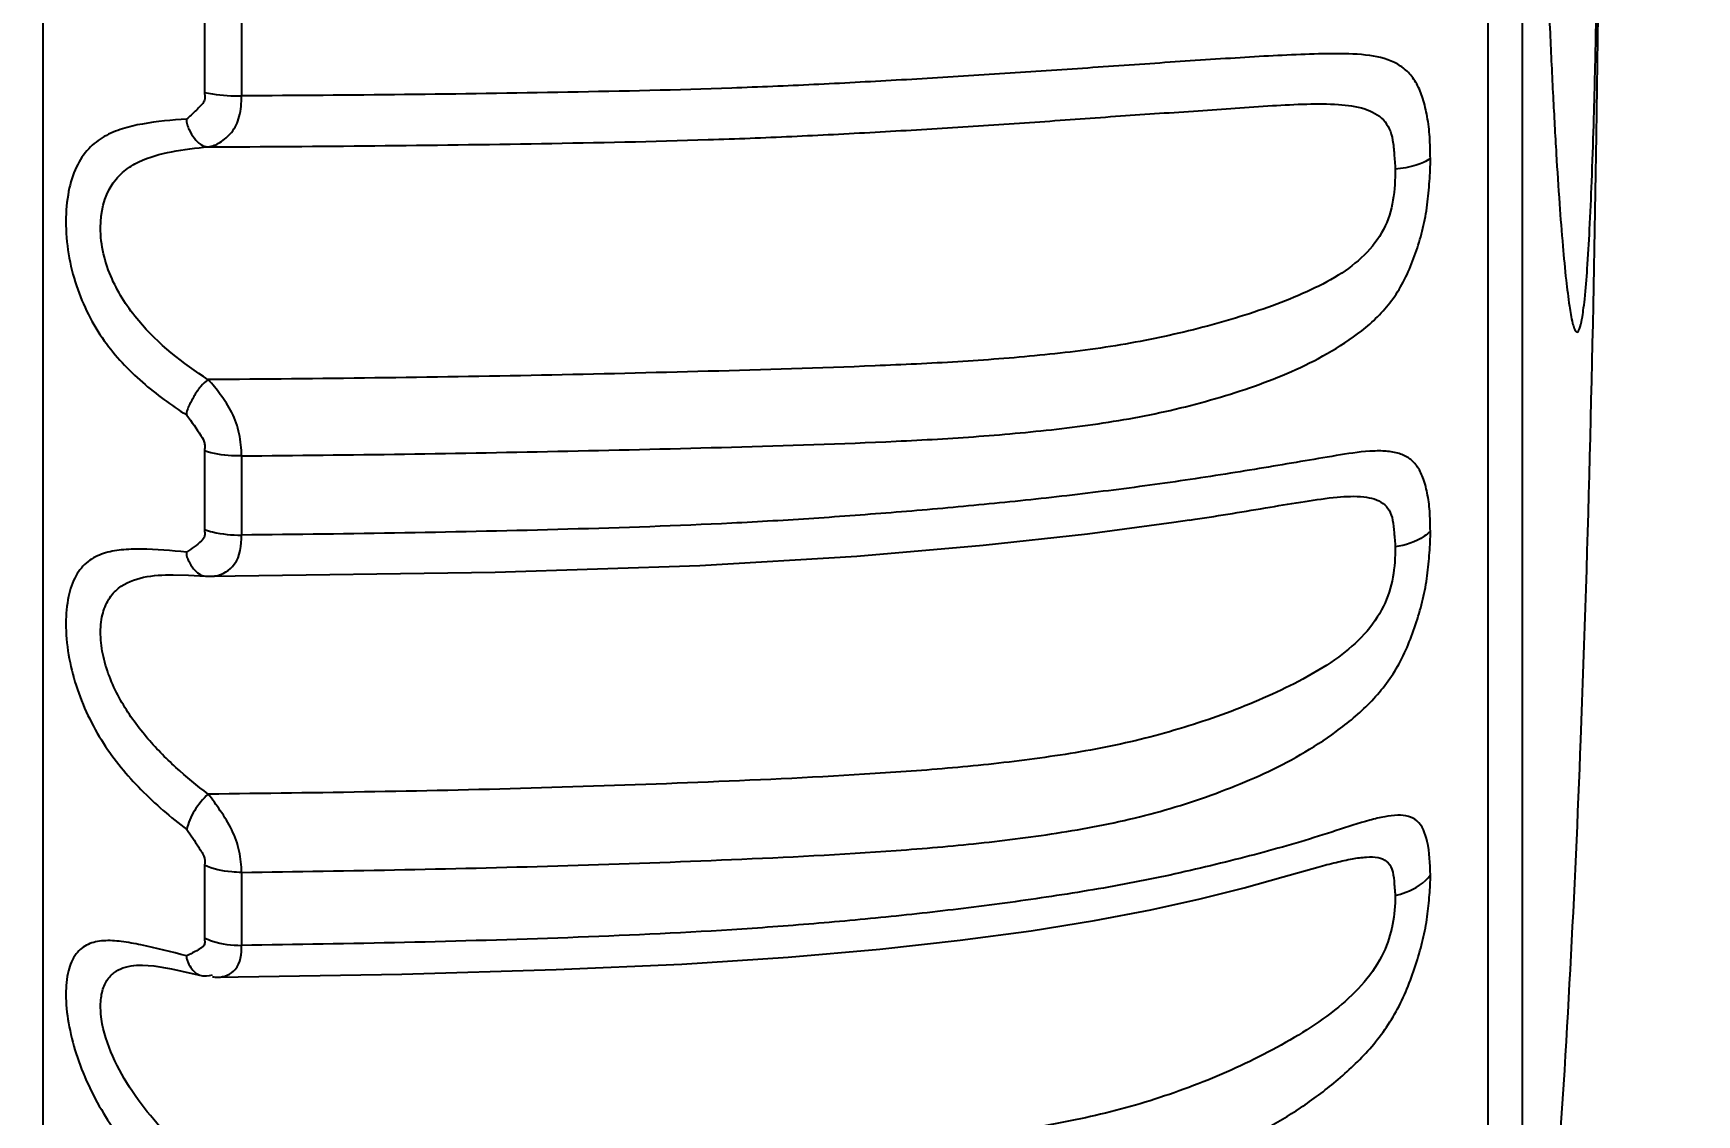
# Model space of a CAD drawing. Header units: millimetres. Extents: x 7426 to 8300, y 123 to 421.
# Drawn here: x 8018.632 to 8020.738, y 213.33 to 214.7 of the extents above; entities that cross this region are included whole.
import ezdxf

# ---------------------------------------------------------------- set-up
doc = ezdxf.new("R2010")
doc.units = ezdxf.units.MM
doc.layers.add('20_ALL_FEATURES', color=7, linetype='Continuous')
doc.layers.add('多重引线', color=7, linetype='Continuous')
doc.styles.add('微软雅黑', font='msyh.ttc')
doc.dimstyles.new('尺寸标注_1_4比例', dxfattribs={"dimtxt": 2.1, "dimasz": 1.7, "dimexe": 0.5, "dimexo": 0.4, "dimgap": 0.5, "dimtad": 1, "dimdec": 1, "dimlfac": 4, "dimdsep": 46, "dimtxsty": '微软雅黑', "dimcen": 0.09, "dimadec": 0, "dimazin": 0, "dimtp": 0.01, "dimtm": 0.01, "dimtfac": 1, "dimtdec": 1, "dimtofl": 0, "dimtmove": 0, "dimatfit": 3, "dimfxl": 1, "dimtolj": 1, "dimarcsym": 0})

# ---------------------------------------------------------------- blocks, each defined once
blk = doc.blocks.new('*D892')
at = {"layer": 'Defpoints', "color": 0}
for p in [(8005.9013, 222.373), (8005.9013, 211.5275), (8034.5959, 211.5275)]:
    blk.add_point(p, dxfattribs=at)
at = {"layer": '多重引线', "color": 0, "lineweight": -2}
for p, q in [((8006.3013, 222.373), (8035.0959, 222.373)), ((8034.5959, 220.673), (8034.5959, 213.2275)), ((8006.3013, 211.5275), (8035.0959, 211.5275))]:
    blk.add_line(p, q, dxfattribs=at)
at = {"layer": '多重引线', "color": 0}
for points in [[(8034.8793, 220.673), (8034.3126, 220.673), (8034.5959, 222.373)], [(8034.3126, 213.2275), (8034.8793, 213.2275), (8034.5959, 211.5275)]]:
    blk.add_solid(points, dxfattribs=at)
at = {"layer": '多重引线', "color": 0, "insert": (8033.0107, 216.9502), "char_height": 2.1, "attachment_point": 5, "rotation": 90, "style": '微软雅黑'}
blk.add_mtext('\\A1;43.4', dxfattribs=at)

msp = doc.modelspace()

# ---------------------------------------------------------------- linework, layer by layer
at = {"layer": '20_ALL_FEATURES', "color": 7, "linetype": 'Continuous'}
for p, q in [((8018.6438, 219.0067), (8018.6441, 212.0882)), ((8020.4735, 218.5587), (8020.4735, 212.5362)), ((8020.5171, 218.2985), (8020.5171, 212.7963)), ((8018.8485, 214.7299), (8018.8485, 214.6249)), ((8018.8957, 214.726), (8018.8957, 214.6206)), ((8018.8485, 214.1709), (8018.8485, 214.0712)), ((8018.8957, 214.1644), (8018.8957, 214.0642)), ((8020.096, 214.0832), (8020.1029, 214.0842)), ((8018.8087, 214.0139), (8018.8089, 214.0139)), ((8018.8502, 214.0122), (8018.8534, 214.0122)), ((8018.8534, 214.0122), (8018.8574, 214.0119)), ((8018.8485, 213.6458), (8018.8485, 213.5538)), ((8020.2584, 213.6436), (8020.2585, 213.6436)), ((8018.8957, 213.6368), (8018.8957, 213.5443)), ((8018.7699, 213.5194), (8018.77, 213.5194)), ((8018.8514, 213.5058), (8018.8549, 213.5063)), ((8018.8549, 213.5063), (8018.8588, 213.5068))]:
    msp.add_line(p, q, dxfattribs=at)
for points in [[(8018.8574, 214.0119), (8019.2168, 214.0172), (8019.4758, 214.0254), (8019.6745, 214.0374), (8019.8347, 214.0512), (8019.9669, 214.0658), (8020.0761, 214.0803), (8020.096, 214.0833)], [(8018.8088, 214.0139), (8018.8286, 214.0135), (8018.8501, 214.0122)], [(8018.8654, 213.5039), (8019.0984, 213.5078), (8019.2939, 213.5135), (8019.4532, 213.5204), (8019.5877, 213.5292), (8019.7037, 213.5395), (8019.8055, 213.5508), (8019.8955, 213.5629), (8019.9757, 213.5758), (8020.0468, 213.5893), (8020.1095, 213.6032), (8020.1652, 213.6173), (8020.2143, 213.631), (8020.2584, 213.6435)], [(8018.77, 213.5194), (8018.7846, 213.5183), (8018.8068, 213.5144), (8018.8329, 213.5087), (8018.8443, 213.506)]]:
    msp.add_lwpolyline(points, dxfattribs=at)
for centre, radius, start, end in [((8018.8571, 214.0424), 0.0304, 270.5001, 279.2496), ((8018.8651, 213.5348), 0.0309, 258.3892, 264.2129), ((8018.8651, 213.5341), 0.0302, 264.2385, 270.652)]:
    msp.add_arc(centre, radius, start, end, dxfattribs=at)
for points, knots in [([(8020.6176, 215.5474), (8020.6176, 215.2218), (8020.6144, 214.6408), (8020.5963, 213.8657), (8020.5667, 213.2739), (8020.5358, 212.9379), (8020.5171, 212.7963)], [0, 0, 0, 0, 0.354691, 0.632751, 0.844411, 1, 1, 1, 1]), ([(8020.5355, 215.5472), (8020.5355, 215.47), (8020.5362, 215.3182), (8020.5396, 215.0972), (8020.5449, 214.8922), (8020.5507, 214.7348), (8020.556, 214.6225), (8020.56, 214.5502), (8020.564, 214.4871), (8020.5682, 214.4337), (8020.5722, 214.3905), (8020.5763, 214.3579), (8020.5796, 214.3375), (8020.5826, 214.3269), (8020.5841, 214.3233), (8020.585, 214.3222)], [0, 0, 0, 0, 0.188787, 0.370986, 0.540129, 0.690043, 0.75601, 0.815127, 0.866828, 0.910619, 0.946085, 0.9729, 0.990855, 0.996502, 1, 1, 1, 1]), ([(8020.585, 214.3222), (8020.5885, 214.3179), (8020.5932, 214.338), (8020.5946, 214.3489), (8020.5974, 214.3717), (8020.5999, 214.405), (8020.6029, 214.4551), (8020.6055, 214.5157), (8020.6079, 214.5869), (8020.6108, 214.7004), (8020.6136, 214.862), (8020.6159, 215.0747), (8020.6171, 215.3062), (8020.6174, 215.4658), (8020.6174, 215.5472)], [0, 0, 0, 0, 0.013694, 0.023191, 0.035153, 0.066369, 0.107045, 0.156756, 0.214984, 0.281116, 0.434267, 0.609934, 0.801042, 1, 1, 1, 1]), ([(8020.4009, 214.5413), (8020.4007, 214.5504), (8020.4006, 214.5682), (8020.3974, 214.5937), (8020.3923, 214.6164), (8020.3846, 214.6355), (8020.3739, 214.6507), (8020.3545, 214.6655), (8020.3223, 214.6734), (8020.2809, 214.6744), (8020.2362, 214.6732), (8020.1895, 214.6708), (8020.1237, 214.6667), (8020.0384, 214.661), (8019.9343, 214.6536), (8019.8294, 214.6466), (8019.7247, 214.6403), (8019.6204, 214.6347), (8019.4818, 214.6288), (8019.3091, 214.625), (8019.1023, 214.622), (8018.9645, 214.621), (8018.8957, 214.6206)], [0, 0, 0, 0, 0.017146, 0.033439, 0.048081, 0.060671, 0.071818, 0.082501, 0.105672, 0.132294, 0.160449, 0.18953, 0.219941, 0.284188, 0.34997, 0.415812, 0.481416, 0.546749, 0.611839, 0.741569, 0.870899, 1, 1, 1, 1]), ([(8018.8485, 214.6249), (8018.849, 214.6228), (8018.8498, 214.6185), (8018.8476, 214.6118), (8018.8425, 214.6067), (8018.8354, 214.5995), (8018.8298, 214.5944), (8018.8261, 214.5911)], [0, 0, 0, 0, 0.155552, 0.291844, 0.474967, 0.652172, 1, 1, 1, 1]), ([(8018.8485, 214.625), (8018.8519, 214.6242), (8018.8675, 214.6214), (8018.8834, 214.6205), (8018.8957, 214.6206)], [0, 0, 0, 0, 0.221307, 1, 1, 1, 1]), ([(8018.8534, 214.556), (8018.8587, 214.5567), (8018.8698, 214.5614), (8018.8814, 214.5718), (8018.8893, 214.5834), (8018.8946, 214.5989), (8018.8957, 214.6118), (8018.8957, 214.6206)], [0, 0, 0, 0, 0.189427, 0.417663, 0.546561, 0.685826, 1, 1, 1, 1]), ([(8018.8534, 214.556), (8018.9941, 214.5565), (8019.2052, 214.5586), (8019.4515, 214.5636), (8019.5923, 214.5691), (8019.6976, 214.5746), (8019.8023, 214.5808), (8019.9059, 214.5877), (8020.0073, 214.5953), (8020.1055, 214.6016), (8020.1841, 214.6075), (8020.2432, 214.6106), (8020.2824, 214.6107), (8020.316, 214.6065), (8020.3393, 214.5947), (8020.3498, 214.5788), (8020.3537, 214.5638), (8020.355, 214.5497), (8020.3556, 214.5374), (8020.3564, 214.5309), (8020.3562, 214.5276)], [0, 0, 0, 0, 0.270591, 0.406137, 0.473986, 0.541663, 0.608984, 0.675749, 0.741471, 0.80476, 0.865007, 0.893078, 0.918665, 0.940316, 0.95793, 0.966524, 0.976211, 0.987519, 0.993717, 1, 1, 1, 1]), ([(8018.8261, 214.5911), (8018.8073, 214.5899), (8018.7799, 214.5876), (8018.7449, 214.5797), (8018.7212, 214.5701), (8018.7004, 214.554), (8018.6845, 214.5298), (8018.6752, 214.4981), (8018.671, 214.4468), (8018.6822, 214.3802), (8018.7176, 214.31), (8018.7684, 214.2564), (8018.8066, 214.2287), (8018.8262, 214.2161)], [0, 0, 0, 0, 0.105925, 0.154712, 0.201438, 0.248469, 0.300333, 0.361627, 0.432769, 0.588769, 0.735124, 0.868689, 1, 1, 1, 1]), ([(8018.8261, 214.5911), (8018.8253, 214.589), (8018.8267, 214.5841), (8018.8299, 214.5761), (8018.8352, 214.5671), (8018.8431, 214.5587), (8018.8501, 214.5562), (8018.8534, 214.556)], [0, 0, 0, 0, 0.140672, 0.286259, 0.55806, 0.789724, 1, 1, 1, 1]), ([(8018.8535, 214.261), (8018.8213, 214.282), (8018.7732, 214.3191), (8018.7278, 214.3884), (8018.7123, 214.4498), (8018.7231, 214.5005), (8018.746, 214.5259), (8018.7714, 214.5415), (8018.808, 214.5512), (8018.8379, 214.5546), (8018.8534, 214.556)], [0, 0, 0, 0, 0.264347, 0.408681, 0.561664, 0.69026, 0.743138, 0.792868, 0.892942, 1, 1, 1, 1]), ([(8020.3562, 214.5276), (8020.3568, 214.5018), (8020.3498, 214.4456), (8020.2957, 214.3974), (8020.2442, 214.3717), (8020.1852, 214.3479), (8020.1065, 214.3244), (8020.008, 214.3035), (8019.906, 214.2911), (8019.8023, 214.2832), (8019.6623, 214.2767), (8019.4866, 214.2715), (8019.2052, 214.2646), (8018.9941, 214.2622), (8018.8535, 214.2611)], [0, 0, 0, 0, 0.048271, 0.099031, 0.127027, 0.156398, 0.217465, 0.280101, 0.344266, 0.409112, 0.474396, 0.605863, 0.737384, 1, 1, 1, 1]), ([(8018.8957, 214.1644), (8018.9645, 214.1651), (8019.1022, 214.1665), (8019.309, 214.1704), (8019.5165, 214.1754), (8019.69, 214.1808), (8019.8293, 214.1887), (8019.9344, 214.1983), (8020.0392, 214.2135), (8020.1245, 214.2348), (8020.19, 214.2566), (8020.237, 214.276), (8020.2824, 214.3001), (8020.3258, 214.3302), (8020.3627, 214.3717), (8020.3809, 214.4156), (8020.3921, 214.453), (8020.3974, 214.4825), (8020.3999, 214.512), (8020.4011, 214.5316), (8020.4009, 214.5413)], [0, 0, 0, 0, 0.122393, 0.245032, 0.368009, 0.491625, 0.553819, 0.616365, 0.679311, 0.742045, 0.772384, 0.802167, 0.832441, 0.863672, 0.895675, 0.929725, 0.947224, 0.96506, 0.982888, 1, 1, 1, 1]), ([(8020.4009, 214.5413), (8020.3956, 214.5374), (8020.3807, 214.5315), (8020.3653, 214.5286), (8020.3562, 214.5276)], [0, 0, 0, 0, 0.416134, 1, 1, 1, 1]), ([(8018.8535, 214.261), (8018.8498, 214.2589), (8018.8434, 214.2525), (8018.8358, 214.2412), (8018.8303, 214.2309), (8018.8267, 214.2228), (8018.8254, 214.2181), (8018.8262, 214.2161)], [0, 0, 0, 0, 0.236186, 0.494521, 0.754998, 0.878095, 1, 1, 1, 1]), ([(8018.8957, 214.1644), (8018.8955, 214.1738), (8018.8938, 214.1928), (8018.8846, 214.2196), (8018.8696, 214.2418), (8018.859, 214.2552), (8018.8535, 214.2611)], [0, 0, 0, 0, 0.260981, 0.52641, 0.777272, 1, 1, 1, 1]), ([(8018.8262, 214.2161), (8018.8324, 214.2076), (8018.8407, 214.1965), (8018.8487, 214.1826), (8018.8494, 214.1757), (8018.8487, 214.1725), (8018.8485, 214.1709)], [0, 0, 0, 0, 0.610583, 0.808679, 0.908628, 1, 1, 1, 1]), ([(8018.8957, 214.1644), (8018.8915, 214.1643), (8018.8756, 214.1648), (8018.8596, 214.1672), (8018.8485, 214.1709)], [0, 0, 0, 0, 0.264558, 1, 1, 1, 1]), ([(8020.4009, 214.0692), (8020.4007, 214.0776), (8020.4006, 214.0939), (8020.3975, 214.1167), (8020.3924, 214.1363), (8020.3847, 214.1518), (8020.3735, 214.1628), (8020.3591, 214.1688), (8020.3423, 214.171), (8020.3161, 214.1704), (8020.2807, 214.1648), (8020.2362, 214.1571), (8020.1895, 214.1492), (8020.1238, 214.1385), (8020.0385, 214.1259), (8019.9343, 214.113), (8019.8294, 214.102), (8019.7247, 214.0928), (8019.6204, 214.085), (8019.4819, 214.0769), (8019.2404, 214.0688), (8019.0335, 214.0654), (8018.8957, 214.0642)], [0, 0, 0, 0, 0.015929, 0.03073, 0.043528, 0.053999, 0.063177, 0.0725, 0.083027, 0.094953, 0.121993, 0.150795, 0.180511, 0.211536, 0.276913, 0.343629, 0.410274, 0.476599, 0.542601, 0.608323, 0.739253, 1, 1, 1, 1]), ([(8020.1029, 214.0842), (8020.1346, 214.0889), (8020.181, 214.0968), (8020.2409, 214.1068), (8020.2805, 214.1126), (8020.3137, 214.1142), (8020.3382, 214.1085), (8020.3498, 214.0955), (8020.3537, 214.0822), (8020.355, 214.0695), (8020.3556, 214.0582), (8020.3564, 214.0521), (8020.3562, 214.0491)], [0, 0, 0, 0, 0.320036, 0.469599, 0.605705, 0.718621, 0.803734, 0.842235, 0.886333, 0.939774, 0.969511, 1, 1, 1, 1]), ([(8018.8485, 214.0712), (8018.8489, 214.0684), (8018.8503, 214.0628), (8018.8409, 214.0523), (8018.8325, 214.047), (8018.8261, 214.0425)], [0, 0, 0, 0, 0.2149, 0.400073, 1, 1, 1, 1]), ([(8018.8485, 214.0712), (8018.8519, 214.07), (8018.8673, 214.0657), (8018.8834, 214.0641), (8018.8957, 214.0642)], [0, 0, 0, 0, 0.227075, 1, 1, 1, 1]), ([(8018.862, 214.0123), (8018.8714, 214.0138), (8018.893, 214.027), (8018.8957, 214.0515), (8018.8957, 214.0642)], [0, 0, 0, 0, 0.427686, 1, 1, 1, 1]), ([(8018.8957, 213.6368), (8019.0334, 213.6387), (8019.2403, 213.6426), (8019.5165, 213.6526), (8019.6901, 213.6612), (8019.8295, 213.673), (8019.9346, 213.6865), (8020.0398, 213.7068), (8020.1414, 213.7393), (8020.2226, 213.7759), (8020.2828, 213.8147), (8020.326, 213.8506), (8020.3625, 213.8972), (8020.3807, 213.9441), (8020.392, 213.9829), (8020.3974, 214.0124), (8020.3998, 214.0412), (8020.4011, 214.0601), (8020.4009, 214.0692)], [0, 0, 0, 0, 0.242248, 0.363859, 0.486166, 0.547775, 0.60986, 0.672617, 0.735766, 0.797126, 0.828585, 0.861507, 0.895597, 0.931409, 0.94914, 0.966756, 0.983938, 1, 1, 1, 1]), ([(8020.4009, 214.0692), (8020.3986, 214.0667), (8020.3856, 214.0562), (8020.3691, 214.0512), (8020.3562, 214.0491)], [0, 0, 0, 0, 0.207999, 1, 1, 1, 1]), ([(8018.8261, 214.0425), (8018.8069, 214.0444), (8018.7793, 214.0468), (8018.744, 214.046), (8018.7208, 214.042), (8018.7, 214.0315), (8018.6839, 214.0121), (8018.675, 213.9846), (8018.6711, 213.9371), (8018.6829, 213.872), (8018.7171, 213.8001), (8018.767, 213.7397), (8018.8058, 213.7067), (8018.8262, 213.6911)], [0, 0, 0, 0, 0.110039, 0.157365, 0.201102, 0.242845, 0.287164, 0.340618, 0.405093, 0.557134, 0.710851, 0.854196, 1, 1, 1, 1]), ([(8018.8261, 214.0425), (8018.8253, 214.0408), (8018.8265, 214.0364), (8018.8293, 214.0295), (8018.8341, 214.0216), (8018.8412, 214.0145), (8018.8473, 214.0124), (8018.8501, 214.0122)], [0, 0, 0, 0, 0.139475, 0.287301, 0.560255, 0.791512, 1, 1, 1, 1]), ([(8020.3562, 214.0491), (8020.3568, 214.0236), (8020.3481, 213.9671), (8020.2961, 213.915), (8020.2444, 213.8836), (8020.1856, 213.8544), (8020.1071, 213.8245), (8020.0084, 213.7975), (8019.9062, 213.7806), (8019.8023, 213.7691), (8019.6624, 213.759), (8019.4866, 213.7508), (8019.2052, 213.7408), (8018.9941, 213.7374), (8018.8535, 213.7359)], [0, 0, 0, 0, 0.047195, 0.100482, 0.129542, 0.159738, 0.221847, 0.284869, 0.348954, 0.413498, 0.478374, 0.608904, 0.739431, 1, 1, 1, 1]), ([(8018.8535, 213.7359), (8018.8394, 213.7466), (8018.8116, 213.7692), (8018.7733, 213.8084), (8018.7402, 213.8546), (8018.7213, 213.8997), (8018.7163, 213.9371), (8018.7182, 213.9621), (8018.726, 213.9827), (8018.7427, 214.0018), (8018.7723, 214.0127), (8018.7962, 214.0138), (8018.8087, 214.0139)], [0, 0, 0, 0, 0.137024, 0.276238, 0.422145, 0.574631, 0.647562, 0.71222, 0.766945, 0.814525, 0.9039, 1, 1, 1, 1]), ([(8018.8535, 213.7359), (8018.8466, 213.7299), (8018.8354, 213.7159), (8018.8279, 213.6995), (8018.8262, 213.6911)], [0, 0, 0, 0, 0.514213, 1, 1, 1, 1]), ([(8018.8957, 213.6368), (8018.8955, 213.6457), (8018.8937, 213.6644), (8018.8843, 213.6911), (8018.8693, 213.7144), (8018.8589, 213.7292), (8018.8535, 213.7359)], [0, 0, 0, 0, 0.245102, 0.50744, 0.764349, 1, 1, 1, 1]), ([(8020.4009, 213.6336), (8020.4006, 213.6478), (8020.3998, 213.6713), (8020.3896, 213.7001), (8020.3727, 213.7088), (8020.3585, 213.7096), (8020.3421, 213.7074), (8020.316, 213.701), (8020.2809, 213.6893), (8020.2364, 213.6753), (8020.1897, 213.6621), (8020.124, 213.6451), (8020.0389, 213.6257), (8019.9345, 213.6078), (8019.8295, 213.5931), (8019.7248, 213.5811), (8019.6204, 213.5714), (8019.4819, 213.5612), (8019.3092, 213.5535), (8019.1023, 213.5475), (8018.9645, 213.5452), (8018.8957, 213.5443)], [0, 0, 0, 0, 0.027078, 0.045708, 0.053221, 0.061829, 0.072359, 0.084669, 0.112888, 0.142791, 0.173412, 0.205221, 0.271863, 0.33944, 0.406728, 0.473579, 0.540035, 0.606167, 0.737847, 0.869053, 1, 1, 1, 1]), ([(8018.8262, 213.6911), (8018.8312, 213.6838), (8018.8376, 213.6747), (8018.8447, 213.6634), (8018.849, 213.6563), (8018.8497, 213.6496), (8018.8485, 213.6458)], [0, 0, 0, 0, 0.515503, 0.645148, 0.774864, 1, 1, 1, 1]), ([(8018.8957, 213.6368), (8018.8915, 213.6367), (8018.8755, 213.6374), (8018.8593, 213.6409), (8018.8485, 213.6458)], [0, 0, 0, 0, 0.261413, 1, 1, 1, 1]), ([(8020.2585, 213.6435), (8020.2661, 213.6456), (8020.2806, 213.6494), (8020.3011, 213.654), (8020.319, 213.6565), (8020.3338, 213.6564), (8020.3464, 213.6518), (8020.3534, 213.64), (8020.3548, 213.6279), (8020.3555, 213.6168), (8020.3564, 213.6106), (8020.3562, 213.6075)], [0, 0, 0, 0, 0.175444, 0.33267, 0.466926, 0.575415, 0.662488, 0.749849, 0.863498, 0.930002, 1, 1, 1, 1]), ([(8018.8957, 213.1562), (8019.0335, 213.1586), (8019.2404, 213.1635), (8019.5166, 213.1764), (8019.6902, 213.1881), (8019.8296, 213.2035), (8019.9349, 213.2205), (8020.0403, 213.2454), (8020.142, 213.2844), (8020.2231, 213.3273), (8020.283, 213.3719), (8020.326, 213.4126), (8020.3622, 213.4631), (8020.3804, 213.512), (8020.3919, 213.5514), (8020.3973, 213.5801), (8020.3998, 213.6074), (8020.4011, 213.6251), (8020.4009, 213.6336)], [0, 0, 0, 0, 0.24017, 0.360778, 0.482162, 0.543395, 0.605242, 0.668047, 0.731847, 0.794654, 0.827309, 0.8618, 0.89759, 0.934498, 0.952104, 0.969135, 0.985316, 1, 1, 1, 1]), ([(8020.3562, 213.6075), (8020.3608, 213.6085), (8020.3776, 213.6133), (8020.3935, 213.6233), (8020.4009, 213.6336)], [0, 0, 0, 0, 0.274269, 1, 1, 1, 1]), ([(8020.3562, 213.6075), (8020.3568, 213.583), (8020.3462, 213.5268), (8020.2962, 213.4727), (8020.2445, 213.4365), (8020.1859, 213.4026), (8020.1076, 213.3671), (8020.0088, 213.3346), (8019.9064, 213.3136), (8019.8024, 213.2989), (8019.6625, 213.2854), (8019.4867, 213.2743), (8019.2053, 213.2615), (8018.9941, 213.2571), (8018.8535, 213.2553)], [0, 0, 0, 0, 0.045091, 0.100323, 0.130413, 0.16147, 0.224767, 0.288338, 0.352503, 0.416891, 0.481489, 0.611317, 0.741067, 1, 1, 1, 1]), ([(8018.8261, 213.531), (8018.8069, 213.5359), (8018.7795, 213.5428), (8018.7443, 213.5496), (8018.7217, 213.551), (8018.7009, 213.5472), (8018.6838, 213.5335), (8018.6748, 213.5102), (8018.6722, 213.4802), (8018.6759, 213.4447), (8018.6888, 213.393), (8018.7177, 213.3312), (8018.767, 213.2665), (8018.8057, 213.2295), (8018.8261, 213.2119)], [0, 0, 0, 0, 0.114458, 0.163125, 0.206624, 0.245064, 0.28235, 0.327468, 0.385081, 0.454964, 0.532564, 0.692078, 0.844634, 1, 1, 1, 1]), ([(8018.8485, 213.5538), (8018.8487, 213.5518), (8018.8495, 213.5483), (8018.848, 213.5431), (8018.8441, 213.5408), (8018.8395, 213.5378), (8018.8335, 213.5346), (8018.8286, 213.5322), (8018.8261, 213.531)], [0, 0, 0, 0, 0.170057, 0.301644, 0.421726, 0.538156, 0.76979, 1, 1, 1, 1]), ([(8018.8485, 213.5538), (8018.8519, 213.5522), (8018.867, 213.5464), (8018.8833, 213.5442), (8018.8957, 213.5443)], [0, 0, 0, 0, 0.231735, 1, 1, 1, 1]), ([(8018.8654, 213.5039), (8018.8735, 213.504), (8018.8937, 213.5124), (8018.8957, 213.5338), (8018.8957, 213.5443)], [0, 0, 0, 0, 0.436027, 1, 1, 1, 1]), ([(8018.8535, 213.2553), (8018.8288, 213.2763), (8018.7809, 213.3224), (8018.7337, 213.3918), (8018.7171, 213.4475), (8018.7169, 213.4768), (8018.7211, 213.4943), (8018.7299, 213.5072), (8018.746, 213.5177), (8018.7604, 213.5193), (8018.7699, 213.5194)], [0, 0, 0, 0, 0.283636, 0.580092, 0.723216, 0.784145, 0.835013, 0.877952, 0.917564, 1, 1, 1, 1]), ([(8018.8261, 213.531), (8018.8254, 213.5297), (8018.8262, 213.5263), (8018.8284, 213.5209), (8018.8331, 213.5127), (8018.8397, 213.5072), (8018.8443, 213.506)], [0, 0, 0, 0, 0.132872, 0.280685, 0.557089, 1, 1, 1, 1])]:
    msp.add_open_spline(points, degree=3, knots=knots, dxfattribs=at)
msp.add_open_spline([(8018.8443, 213.506), (8018.8466, 213.5055), (8018.8491, 213.5055), (8018.8514, 213.5058)], degree=3, dxfattribs=at)

# ---------------------------------------------------------------- dimensions: what is measured, and where the dimension line sits
at = {"layer": '多重引线', "color": 3}
dim = msp.add_linear_dim(base=(8034.5959, 211.5275), p1=(8005.9013, 222.373), p2=(8005.9013, 211.5275), angle=90, dimstyle='尺寸标注_1_4比例', dxfattribs=at)
dim.commit()
dim.dimension.update_dxf_attribs({"geometry": '*D892', "text_midpoint": (8034.5959, 216.9502), "dimtype": 160})

doc.saveas('drawing.dxf')
